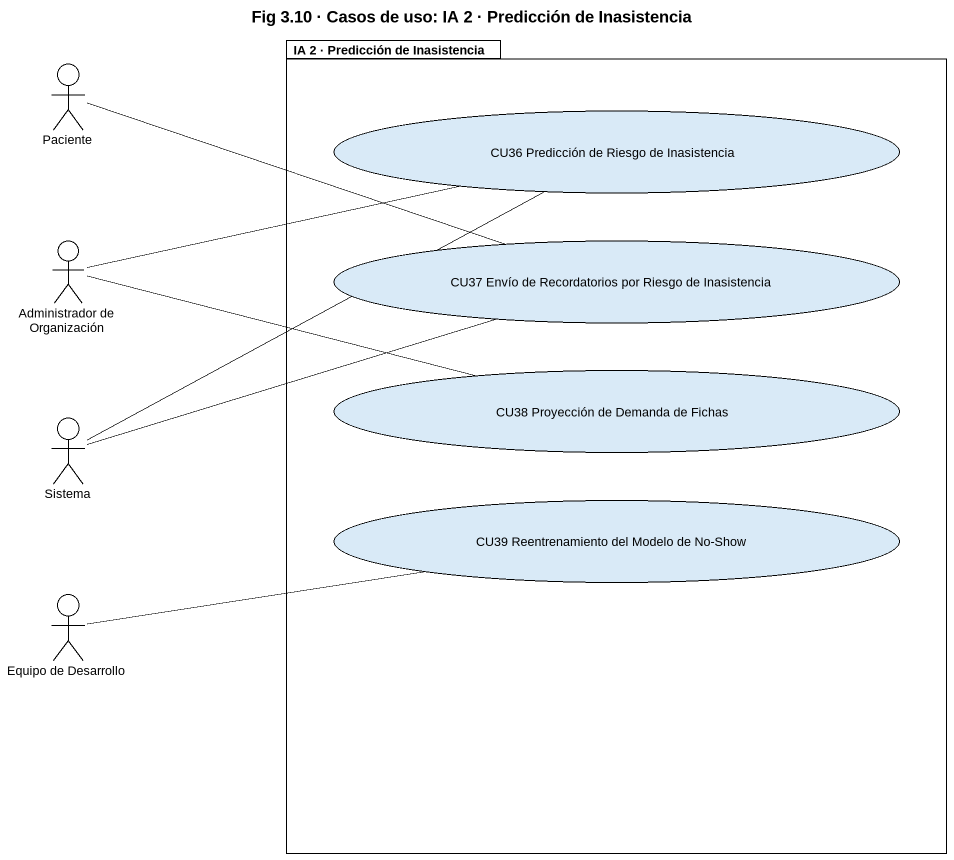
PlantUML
@startuml
title Fig 3.10 · Casos de uso: IA 2 · Predicción de Inasistencia
actor Paciente
package "IA 2 · Predicción de Inasistencia" as IA_2_Predicción_de {
  usecase "CU36 Predicción de Riesgo de Inasistencia" as CU36_Predicción_de_Riesgo
  usecase "CU37 Envío de Recordatorios por Riesgo de Inasistencia" as CU37_Envío_de_Recordatorios
  usecase "CU38 Proyección de Demanda de Fichas" as CU38_Proyección_de_Demanda
  usecase "CU39 Reentrenamiento del Modelo de No-Show" as CU39_Reentrenamiento_del
}
actor "Administrador de Organización" as Administrador_de
actor Sistema
actor "Equipo de Desarrollo" as Equipo_de_Desarrollo
Paciente -right- CU37_Envío_de_Recordatorios
Administrador_de -right- CU36_Predicción_de_Riesgo
Administrador_de -right- CU38_Proyección_de_Demanda
Sistema -right- CU36_Predicción_de_Riesgo
Sistema -right- CU37_Envío_de_Recordatorios
Equipo_de_Desarrollo -right- CU39_Reentrenamiento_del
@enduml
